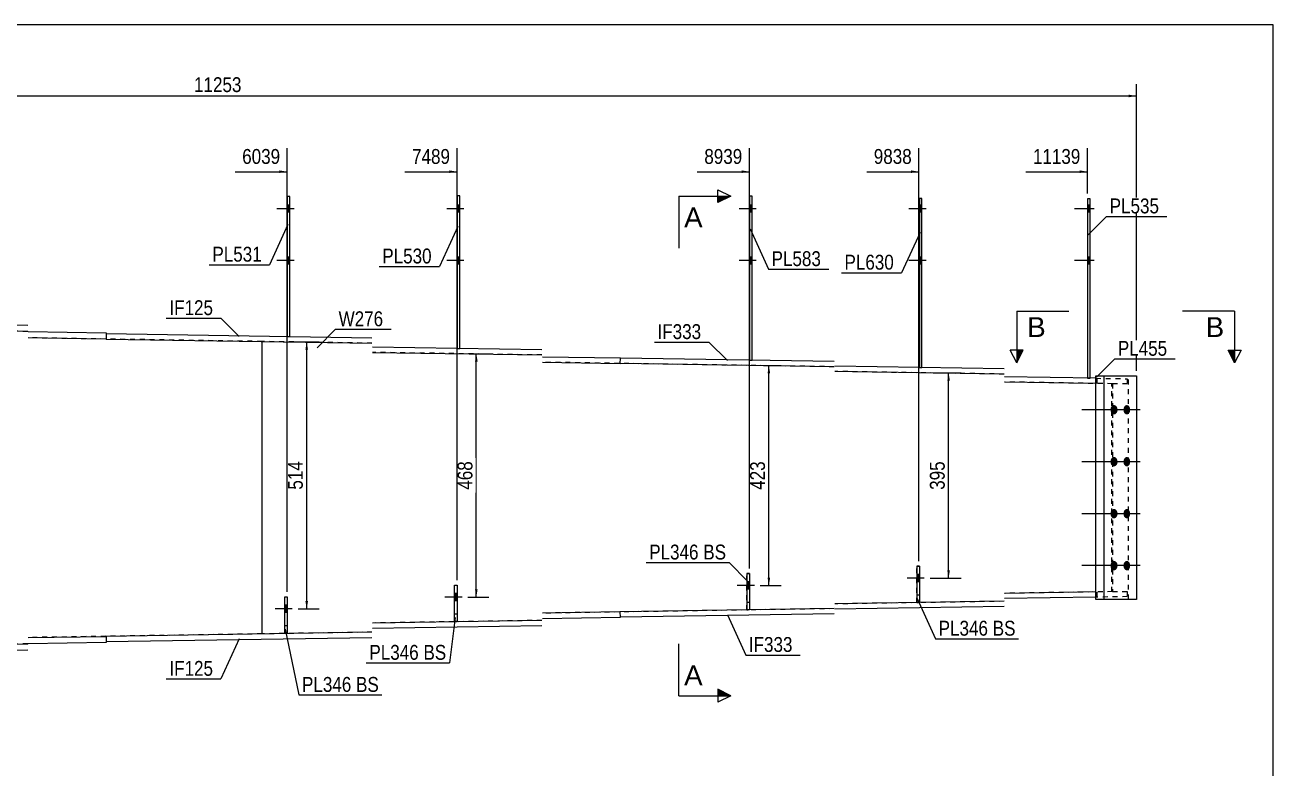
# Model space of a CAD drawing. Header units: millimetres. Extents: x -334 to 78, y -160 to 127.
# Drawn here: x -161.8 to 78.5, y -16.5 to 126.6 of the extents above; entities that cross this region are included whole.
import ezdxf

# ---------------------------------------------------------------- set-up
doc = ezdxf.new("R2010")
doc.units = ezdxf.units.MM
doc.linetypes.add('DXK_LINE_DOT1', pattern=[1.8814, 0.9407, -0.9407])
doc.linetypes.add('DXK_LINE_DOT2', pattern=[3.9198, 1.9599, -1.9599])
doc.styles.add('Arial', font='ARIAL.TTF', dxfattribs={"height": 0.2})
doc.styles.add('Arial Narrow', font='ARIALN.TTF', dxfattribs={"height": 0.2})

# ---------------------------------------------------------------- blocks, each defined once
blk = doc.blocks.new('Unknown-627316821-7749')
at = {"color": 5, "linetype": 'Continuous'}
for p, q in [((78.47, 126.56), (-331.53, 126.56)), ((78.47, -160.44), (78.47, 126.56))]:
    blk.add_line(p, q, dxfattribs=at)
blk = doc.blocks.new('Part-627316821-4396 - 4373')
at = {"color": 2, "linetype": 'Continuous'}
for p, q in [((-146.12, 67.1), (-146.14, 66.11)), ((-146.14, 66.11), (-94.98, 65.31)), ((-94.98, 66.31), (-146.12, 67.1)), ((-62.28, 64.04), (-94.88, 64.55)), ((-94.88, 63.55), (-62.28, 63.04)), ((-47.16, 62.42), (-62.18, 62.65)), ((-62.18, 61.65), (-47.18, 61.42)), ((-47.18, 61.42), (-47.16, 62.42))]:
    blk.add_line(p, q, dxfattribs=at)
blk = doc.blocks.new('Bolt-627316821-4476 - 4373')
at = {"linetype": 'Continuous'}
blk.add_hatch(color=3, dxfattribs=at).paths.add_polyline_path([(-22.31, 17.97), (-22.31, 19.37), (-22.81, 19.37), (-22.81, 17.97)])
at = {"color": 3, "linetype": 'Continuous'}
for p, q in [((-22.31, 19.37), (-22.81, 19.37)), ((-21.36, 18.67), (-24.66, 18.67)), ((-22.31, 17.97), (-22.81, 17.97))]:
    blk.add_line(p, q, dxfattribs=at)
blk = doc.blocks.new('Part-627316821-4412 - 4373')
at = {"color": 2, "linetype": 'Continuous'}
for p, q in [((-21.81, 93.64), (-22.31, 93.64)), ((-22.31, 93.64), (-22.31, 62.04)), ((-21.81, 62.04), (-21.81, 93.64)), ((-22.31, 62.04), (-21.81, 62.04))]:
    blk.add_line(p, q, dxfattribs=at)
blk = doc.blocks.new('Part-627316821-4389 - 4373')
at = {"color": 2, "linetype": 'Continuous'}
blk.add_line((-116.14, 9.36), (-116.14, 65.64), dxfattribs=at)
at = {"color": 7, "linetype": 'DXK_LINE_DOT1'}
for p, q in [((-94.98, 65.31), (-116.14, 65.64)), ((-62.28, 63.04), (-94.88, 63.55)), ((-6.01, 60.77), (-62.18, 61.65)), ((26.69, 59.36), (-5.91, 59.87)), ((47.57, 57.51), (26.79, 57.84)), ((47.44, 17.49), (47.44, 57.51)), ((47.57, 57.51), (47.57, 17.49)), ((47.57, 17.49), (26.79, 17.16)), ((26.69, 15.64), (-5.91, 15.13)), ((-6.01, 14.23), (-62.18, 13.35)), ((-94.98, 9.69), (-116.14, 9.36)), ((-62.28, 11.96), (-94.88, 11.45))]:
    blk.add_line(p, q, dxfattribs=at)
blk = doc.blocks.new('Bolt-627316821-4518 - 4373')
at = {"linetype": 'Continuous'}
blk.add_hatch(color=3, dxfattribs=at).paths.add_polyline_path([(-111.28, 13.47), (-111.28, 14.87), (-111.78, 14.87), (-111.78, 13.47)])
at = {"color": 3, "linetype": 'Continuous'}
for p, q in [((-111.28, 14.87), (-111.78, 14.87)), ((-110.33, 14.17), (-113.63, 14.17)), ((-111.28, 13.47), (-111.78, 13.47))]:
    blk.add_line(p, q, dxfattribs=at)
blk = doc.blocks.new('Part-627316821-4454 - 4373')
at = {"color": 2, "linetype": 'Continuous'}
for p, q in [((-110.78, 93.57), (-111.28, 93.57)), ((-111.28, 93.57), (-111.28, 66.57)), ((-110.78, 66.57), (-110.78, 93.57)), ((-111.28, 66.57), (-110.78, 66.57))]:
    blk.add_line(p, q, dxfattribs=at)
blk = doc.blocks.new('Part-627316821-4395 - 4373')
at = {"color": 2, "linetype": 'Continuous'}
for p, q in [((-299.5, 75), (-299.48, 76.2)), ((-259.34, 74.37), (-299.5, 75)), ((-299.48, 76.2), (-259.34, 75.57)), ((-259.24, 73.82), (-226.64, 73.31)), ((-226.64, 72.11), (-259.24, 72.62)), ((-226.54, 71.55), (-193.94, 71.04)), ((-193.94, 69.84), (-226.54, 70.35)), ((-193.84, 69.28), (-161.24, 68.77)), ((-161.24, 67.57), (-193.84, 68.08)), ((-161.14, 67.54), (-146.12, 67.3)), ((-146.12, 67.3), (-146.14, 66.11)), ((-146.14, 66.11), (-161.14, 66.34))]:
    blk.add_line(p, q, dxfattribs=at)
blk = doc.blocks.new('Part-627316821-4399 - 4373')
at = {"color": 2, "linetype": 'Continuous'}
for p, q in [((-47.18, 61.42), (-47.16, 62.42)), ((-6.01, 60.77), (-47.18, 61.42)), ((-6.01, 61.77), (-47.16, 62.42)), ((26.69, 60.37), (-5.91, 60.87)), ((26.69, 59.36), (-5.91, 59.87)), ((44.38, 58.56), (26.79, 58.84)), ((44.38, 57.56), (26.79, 57.84))]:
    blk.add_line(p, q, dxfattribs=at)
at = {"color": 7, "linetype": 'DXK_LINE_DOT1'}
for p, q in [((44.38, 58.56), (50.42, 58.47)), ((44.6, 57.56), (44.6, 58.56)), ((50.42, 58.47), (50.42, 57.47)), ((50.42, 57.47), (47.57, 57.51))]:
    blk.add_line(p, q, dxfattribs=at)
blk = doc.blocks.new('Bolt-627316821-4465 - 4373')
at = {"linetype": 'Continuous'}
for points in [[(43.27, 90.5), (43.27, 91.9), (42.77, 91.9), (42.77, 90.5)], [(43.27, 90.5), (43.27, 91.9), (42.77, 91.9), (42.77, 90.5)], [(43.27, 80.5), (43.27, 81.9), (42.77, 81.9), (42.77, 80.5)], [(43.27, 80.5), (43.27, 81.9), (42.77, 81.9), (42.77, 80.5)]]:
    blk.add_hatch(color=3, dxfattribs=at).paths.add_polyline_path(points)
at = {"color": 3, "linetype": 'Continuous'}
for p, q in [((43.27, 91.9), (42.77, 91.9)), ((43.27, 91.9), (42.77, 91.9)), ((44.07, 91.2), (40.27, 91.2)), ((44.07, 91.2), (40.27, 91.2)), ((43.27, 90.5), (42.77, 90.5)), ((43.27, 90.5), (42.77, 90.5)), ((43.27, 81.9), (42.77, 81.9)), ((43.27, 81.9), (42.77, 81.9)), ((44.07, 81.2), (40.27, 81.2)), ((44.07, 81.2), (40.27, 81.2)), ((43.27, 80.5), (42.77, 80.5)), ((43.27, 80.5), (42.77, 80.5))]:
    blk.add_line(p, q, dxfattribs=at)
blk = doc.blocks.new('Part-627316821-4401 - 4373')
at = {"color": 2, "linetype": 'Continuous'}
for p, q in [((-193.84, 6.92), (-161.24, 7.43)), ((-161.14, 8.66), (-146.14, 8.89)), ((-146.12, 7.7), (-161.14, 7.46)), ((-146.14, 8.89), (-146.12, 7.7)), ((-226.54, 4.65), (-193.94, 5.16)), ((-161.24, 6.23), (-193.84, 5.72)), ((-259.24, 2.38), (-226.64, 2.89)), ((-193.94, 3.96), (-226.54, 3.45)), ((-299.5, 0), (-259.34, 0.63)), ((-226.64, 1.69), (-259.24, 1.18)), ((-299.48, -1.2), (-299.5, 0)), ((-259.34, -0.57), (-299.48, -1.2))]:
    blk.add_line(p, q, dxfattribs=at)
blk = doc.blocks.new('Part-627316821-4402 - 4373')
at = {"color": 2, "linetype": 'Continuous'}
for p, q in [((-47.18, 13.58), (-62.18, 13.35)), ((-62.18, 12.35), (-47.16, 12.58)), ((-47.16, 12.58), (-47.18, 13.58)), ((-94.98, 9.69), (-146.14, 8.89)), ((-62.28, 11.96), (-94.88, 11.45)), ((-94.88, 10.45), (-62.28, 10.96)), ((-146.14, 8.89), (-146.12, 7.9)), ((-146.12, 7.9), (-94.98, 8.69))]:
    blk.add_line(p, q, dxfattribs=at)
blk = doc.blocks.new('Part-627316821-4403 - 4373')
at = {"color": 2, "linetype": 'Continuous'}
for p, q in [((44.38, 17.44), (26.79, 17.16)), ((26.69, 15.64), (-5.91, 15.13)), ((26.69, 14.63), (-5.91, 14.13)), ((44.38, 16.44), (26.79, 16.16)), ((-6.01, 14.23), (-47.18, 13.58)), ((-47.16, 12.58), (-47.18, 13.58)), ((-6.01, 13.23), (-47.16, 12.58))]:
    blk.add_line(p, q, dxfattribs=at)
at = {"color": 7, "linetype": 'DXK_LINE_DOT1'}
for p, q in [((44.6, 16.44), (44.6, 17.44)), ((47.57, 17.49), (50.42, 17.53)), ((50.42, 17.53), (50.42, 16.53)), ((50.42, 16.53), (44.38, 16.44))]:
    blk.add_line(p, q, dxfattribs=at)
blk = doc.blocks.new('Part-627316821-4404 - 4373')
at = {"color": 2, "linetype": 'Continuous'}
for p, q in [((44.38, 59), (52.18, 59)), ((44.38, 16), (44.38, 59)), ((45.93, 59), (45.93, 16)), ((52.18, 59), (52.18, 16)), ((52.18, 16), (44.38, 16))]:
    blk.add_line(p, q, dxfattribs=at)
at = {"color": 7, "linetype": 'DXK_LINE_DOT1'}
blk.add_line((50.63, 16), (50.63, 59), dxfattribs=at)
blk = doc.blocks.new('Part-627316821-4405 - 4373')
at = {"color": 2, "linetype": 'Continuous'}
for p, q in [((43.27, 93.1), (42.77, 93.1)), ((42.77, 93.1), (42.77, 58.6)), ((43.27, 58.6), (43.27, 93.1)), ((42.77, 58.6), (43.27, 58.6))]:
    blk.add_line(p, q, dxfattribs=at)
blk = doc.blocks.new('Part-627316821-4413 - 4373')
at = {"color": 7, "linetype": 'DXK_LINE_DOT1'}
for p, q in [((-22.81, 13.97), (-22.81, 20.97)), ((-22.81, 20.97), (-22.31, 20.97)), ((-22.31, 20.97), (-22.31, 13.97)), ((-22.81, 15.47), (-22.31, 15.47)), ((-22.31, 13.97), (-22.81, 13.97))]:
    blk.add_line(p, q, dxfattribs=at)
blk = doc.blocks.new('Bolt-627316821-4480 - 4373')
at = {"color": 3, "linetype": 'DXK_LINE_DOT2'}
for p, q in [((-78.58, 17.13), (-79.08, 17.13)), ((-77.63, 16.43), (-80.93, 16.43)), ((-78.58, 15.73), (-79.08, 15.73))]:
    blk.add_line(p, q, dxfattribs=at)
blk = doc.blocks.new('Part-627316821-4416 - 4373')
at = {"color": 2, "linetype": 'Continuous'}
for p, q in [((-22.81, 20.97), (-22.81, 13.97)), ((-22.31, 20.97), (-22.81, 20.97)), ((-22.31, 20.97), (-22.31, 13.97)), ((-22.81, 13.97), (-22.57, 13.97))]:
    blk.add_line(p, q, dxfattribs=at)
at = {"color": 7, "linetype": 'DXK_LINE_DOT1'}
blk.add_line((-22.31, 13.97), (-22.31, 13.97), dxfattribs=at)
blk = doc.blocks.new('Bolt-627316821-4483 - 4373')
at = {"linetype": 'Continuous'}
blk.add_hatch(color=3, dxfattribs=at).paths.add_polyline_path([(-78.58, 15.73), (-78.58, 17.13), (-79.08, 17.13), (-79.08, 15.73)])
at = {"color": 3, "linetype": 'Continuous'}
for p, q in [((-78.58, 17.13), (-79.08, 17.13)), ((-77.63, 16.43), (-80.93, 16.43)), ((-78.58, 15.73), (-79.08, 15.73))]:
    blk.add_line(p, q, dxfattribs=at)
blk = doc.blocks.new('Part-627316821-4419 - 4373')
at = {"color": 2, "linetype": 'Continuous'}
for p, q in [((-78.08, 93.7), (-78.58, 93.7)), ((-78.58, 93.7), (-78.58, 64.3)), ((-78.08, 64.3), (-78.08, 93.7)), ((-78.58, 64.3), (-78.08, 64.3))]:
    blk.add_line(p, q, dxfattribs=at)
blk = doc.blocks.new('Part-627316821-4420 - 4373')
at = {"color": 7, "linetype": 'DXK_LINE_DOT1'}
for p, q in [((-79.08, 11.73), (-79.08, 18.73)), ((-79.08, 18.73), (-78.58, 18.73)), ((-78.58, 18.73), (-78.58, 11.73)), ((-79.08, 13.23), (-78.58, 13.23)), ((-78.58, 11.73), (-79.08, 11.73))]:
    blk.add_line(p, q, dxfattribs=at)
blk = doc.blocks.new('Part-627316821-4423 - 4373')
at = {"color": 2, "linetype": 'Continuous'}
for p, q in [((-79.08, 11.73), (-79.08, 18.73)), ((-79.08, 18.73), (-78.58, 18.73)), ((-78.58, 18.73), (-78.58, 11.73)), ((-78.58, 11.73), (-79.08, 11.73))]:
    blk.add_line(p, q, dxfattribs=at)
blk = doc.blocks.new('Bolt-627316821-10953 - 4373')
at = {"color": 3, "linetype": 'DXK_LINE_DOT2'}
for p, q in [((11.34, 20.08), (8.04, 20.08)), ((10.39, 20.78), (9.89, 20.78)), ((10.39, 19.38), (9.89, 19.38))]:
    blk.add_line(p, q, dxfattribs=at)
blk = doc.blocks.new('Bolt-627316821-4515 - 4373')
at = {"color": 3, "linetype": 'DXK_LINE_DOT2'}
for p, q in [((-111.28, 14.87), (-111.78, 14.87)), ((-110.33, 14.17), (-113.63, 14.17)), ((-111.28, 13.47), (-111.78, 13.47))]:
    blk.add_line(p, q, dxfattribs=at)
blk = doc.blocks.new('Part-627316821-4455 - 4373')
at = {"color": 7, "linetype": 'DXK_LINE_DOT1'}
for p, q in [((-111.78, 9.47), (-111.78, 16.47)), ((-111.78, 16.47), (-111.28, 16.47)), ((-111.28, 16.47), (-111.28, 9.47)), ((-111.78, 10.97), (-111.28, 10.97)), ((-111.28, 9.47), (-111.78, 9.47))]:
    blk.add_line(p, q, dxfattribs=at)
blk = doc.blocks.new('Part-627316821-4458 - 4373')
at = {"color": 2, "linetype": 'Continuous'}
for p, q in [((-111.78, 9.47), (-111.78, 16.47)), ((-111.78, 16.47), (-111.28, 16.47)), ((-111.28, 16.47), (-111.28, 9.47)), ((-111.28, 9.47), (-111.78, 9.47))]:
    blk.add_line(p, q, dxfattribs=at)
blk = doc.blocks.new('Part-627316821-4461 - 4373')
at = {"color": 7, "linetype": 'DXK_LINE_DOT1'}
for p, q in [((-259.34, 74.37), (-299.5, 75)), ((-299.5, 0), (-299.5, 75)), ((-226.64, 72.11), (-259.24, 72.62)), ((-193.94, 69.84), (-226.54, 70.35)), ((-161.24, 67.57), (-193.84, 68.08)), ((-116.14, 65.64), (-161.14, 66.34)), ((-161.24, 7.43), (-193.84, 6.92)), ((-116.14, 9.36), (-161.14, 8.66)), ((-193.94, 5.16), (-226.54, 4.65)), ((-226.64, 2.89), (-259.24, 2.38)), ((-259.34, 0.63), (-299.5, 0))]:
    blk.add_line(p, q, dxfattribs=at)
at = {"color": 2, "linetype": 'Continuous'}
blk.add_line((-116.14, 9.36), (-116.14, 65.64), dxfattribs=at)
blk = doc.blocks.new('Bolt-627316821-4464 - 4373')
at = {"linetype": 'Continuous'}
for points in [[(47.18, 52.5), (47.19, 52.69), (47.24, 52.87), (47.31, 53.03), (47.4, 53.17), (47.52, 53.28), (47.65, 53.36), (47.79, 53.4), (47.93, 53.4), (48.07, 53.36), (48.2, 53.28), (48.32, 53.17), (48.41, 53.03), (48.49, 52.87), (48.53, 52.69), (48.54, 52.5), (48.53, 52.31), (48.49, 52.13), (48.41, 51.97), (48.32, 51.83), (48.2, 51.72), (48.07, 51.64), (47.93, 51.6), (47.79, 51.6), (47.65, 51.64), (47.52, 51.72), (47.4, 51.83), (47.31, 51.97), (47.24, 52.13), (47.19, 52.31)], [(49.68, 52.5), (49.69, 52.69), (49.73, 52.87), (49.8, 53.03), (49.89, 53.17), (50, 53.28), (50.13, 53.36), (50.26, 53.4), (50.4, 53.4), (50.53, 53.36), (50.65, 53.28), (50.76, 53.17), (50.85, 53.03), (50.92, 52.87), (50.96, 52.69), (50.98, 52.5), (50.96, 52.31), (50.92, 52.13), (50.85, 51.97), (50.76, 51.83), (50.65, 51.72), (50.53, 51.64), (50.4, 51.6), (50.26, 51.6), (50.13, 51.64), (50, 51.72), (49.89, 51.83), (49.8, 51.97), (49.73, 52.13), (49.69, 52.31)], [(47.18, 42.5), (47.19, 42.69), (47.24, 42.87), (47.31, 43.03), (47.4, 43.17), (47.52, 43.28), (47.65, 43.36), (47.79, 43.4), (47.93, 43.4), (48.07, 43.36), (48.2, 43.28), (48.32, 43.17), (48.41, 43.03), (48.49, 42.87), (48.53, 42.69), (48.54, 42.5), (48.53, 42.31), (48.49, 42.13), (48.41, 41.97), (48.32, 41.83), (48.2, 41.72), (48.07, 41.64), (47.93, 41.6), (47.79, 41.6), (47.65, 41.64), (47.52, 41.72), (47.4, 41.83), (47.31, 41.97), (47.24, 42.13), (47.19, 42.31)], [(49.68, 42.5), (49.69, 42.69), (49.73, 42.87), (49.8, 43.03), (49.89, 43.17), (50, 43.28), (50.13, 43.36), (50.26, 43.4), (50.4, 43.4), (50.53, 43.36), (50.65, 43.28), (50.76, 43.17), (50.85, 43.03), (50.92, 42.87), (50.96, 42.69), (50.98, 42.5), (50.96, 42.31), (50.92, 42.13), (50.85, 41.97), (50.76, 41.83), (50.65, 41.72), (50.53, 41.64), (50.4, 41.6), (50.26, 41.6), (50.13, 41.64), (50, 41.72), (49.89, 41.83), (49.8, 41.97), (49.73, 42.13), (49.69, 42.31)], [(47.18, 32.5), (47.19, 32.69), (47.24, 32.87), (47.31, 33.03), (47.4, 33.17), (47.52, 33.28), (47.65, 33.36), (47.79, 33.4), (47.93, 33.4), (48.07, 33.36), (48.2, 33.28), (48.32, 33.17), (48.41, 33.03), (48.49, 32.87), (48.53, 32.69), (48.54, 32.5), (48.53, 32.31), (48.49, 32.13), (48.41, 31.97), (48.32, 31.83), (48.2, 31.72), (48.07, 31.64), (47.93, 31.6), (47.79, 31.6), (47.65, 31.64), (47.52, 31.72), (47.4, 31.83), (47.31, 31.97), (47.24, 32.13), (47.19, 32.31)], [(49.68, 32.5), (49.69, 32.69), (49.73, 32.87), (49.8, 33.03), (49.89, 33.17), (50, 33.28), (50.13, 33.36), (50.26, 33.4), (50.4, 33.4), (50.53, 33.36), (50.65, 33.28), (50.76, 33.17), (50.85, 33.03), (50.92, 32.87), (50.96, 32.69), (50.98, 32.5), (50.96, 32.31), (50.92, 32.13), (50.85, 31.97), (50.76, 31.83), (50.65, 31.72), (50.53, 31.64), (50.4, 31.6), (50.26, 31.6), (50.13, 31.64), (50, 31.72), (49.89, 31.83), (49.8, 31.97), (49.73, 32.13), (49.69, 32.31)], [(47.18, 22.5), (47.19, 22.69), (47.24, 22.87), (47.31, 23.03), (47.4, 23.17), (47.52, 23.28), (47.65, 23.36), (47.79, 23.4), (47.93, 23.4), (48.07, 23.36), (48.2, 23.28), (48.32, 23.17), (48.41, 23.03), (48.49, 22.87), (48.53, 22.69), (48.54, 22.5), (48.53, 22.31), (48.49, 22.13), (48.41, 21.97), (48.32, 21.83), (48.2, 21.72), (48.07, 21.64), (47.93, 21.6), (47.79, 21.6), (47.65, 21.64), (47.52, 21.72), (47.4, 21.83), (47.31, 21.97), (47.24, 22.13), (47.19, 22.31)], [(49.68, 22.5), (49.69, 22.69), (49.73, 22.87), (49.8, 23.03), (49.89, 23.17), (50, 23.28), (50.13, 23.36), (50.26, 23.4), (50.4, 23.4), (50.53, 23.36), (50.65, 23.28), (50.76, 23.17), (50.85, 23.03), (50.92, 22.87), (50.96, 22.69), (50.98, 22.5), (50.96, 22.31), (50.92, 22.13), (50.85, 21.97), (50.76, 21.83), (50.65, 21.72), (50.53, 21.64), (50.4, 21.6), (50.26, 21.6), (50.13, 21.64), (50, 21.72), (49.89, 21.83), (49.8, 21.97), (49.73, 22.13), (49.69, 22.31)]]:
    blk.add_hatch(color=3, dxfattribs=at).paths.add_polyline_path(points)
at = {"color": 3, "linetype": 'Continuous'}
for p, q in [((50.45, 52.5), (41.66, 52.5)), ((52.92, 52.5), (44.13, 52.5)), ((50.45, 42.5), (41.66, 42.5)), ((52.92, 42.5), (44.13, 42.5)), ((50.45, 32.5), (41.66, 32.5)), ((52.92, 32.5), (44.13, 32.5)), ((50.45, 22.5), (41.66, 22.5)), ((52.92, 22.5), (44.13, 22.5))]:
    blk.add_line(p, q, dxfattribs=at)
blk = doc.blocks.new('Bolt-627316821-4472 - 4373')
at = {"linetype": 'Continuous'}
for points in [[(-21.81, 90.5), (-21.81, 91.9), (-22.31, 91.9), (-22.31, 90.5)], [(-21.81, 90.5), (-21.81, 91.9), (-22.31, 91.9), (-22.31, 90.5)], [(-21.81, 80.5), (-21.81, 81.9), (-22.31, 81.9), (-22.31, 80.5)], [(-21.81, 80.5), (-21.81, 81.9), (-22.31, 81.9), (-22.31, 80.5)]]:
    blk.add_hatch(color=3, dxfattribs=at).paths.add_polyline_path(points)
at = {"color": 3, "linetype": 'Continuous'}
for p, q in [((-21.81, 91.9), (-22.31, 91.9)), ((-21.81, 91.9), (-22.31, 91.9)), ((-21.01, 91.2), (-24.31, 91.2)), ((-21.01, 91.2), (-24.31, 91.2)), ((-21.81, 90.5), (-22.31, 90.5)), ((-21.81, 90.5), (-22.31, 90.5)), ((-21.81, 81.9), (-22.31, 81.9)), ((-21.81, 81.9), (-22.31, 81.9)), ((-21.01, 81.2), (-24.31, 81.2)), ((-21.01, 81.2), (-24.31, 81.2)), ((-21.81, 80.5), (-22.31, 80.5)), ((-21.81, 80.5), (-22.31, 80.5))]:
    blk.add_line(p, q, dxfattribs=at)
blk = doc.blocks.new('Bolt-627316821-4479 - 4373')
at = {"linetype": 'Continuous'}
for points in [[(-78.08, 90.5), (-78.08, 91.9), (-78.58, 91.9), (-78.58, 90.5)], [(-78.08, 90.5), (-78.08, 91.9), (-78.58, 91.9), (-78.58, 90.5)], [(-78.08, 80.5), (-78.08, 81.9), (-78.58, 81.9), (-78.58, 80.5)], [(-78.08, 80.5), (-78.08, 81.9), (-78.58, 81.9), (-78.58, 80.5)]]:
    blk.add_hatch(color=3, dxfattribs=at).paths.add_polyline_path(points)
at = {"color": 3, "linetype": 'Continuous'}
for p, q in [((-78.08, 91.9), (-78.58, 91.9)), ((-78.08, 91.9), (-78.58, 91.9)), ((-77.28, 91.2), (-80.58, 91.2)), ((-77.28, 91.2), (-80.58, 91.2)), ((-78.08, 90.5), (-78.58, 90.5)), ((-78.08, 90.5), (-78.58, 90.5)), ((-78.08, 81.9), (-78.58, 81.9)), ((-78.08, 81.9), (-78.58, 81.9)), ((-77.28, 81.2), (-80.58, 81.2)), ((-77.28, 81.2), (-80.58, 81.2)), ((-78.08, 80.5), (-78.58, 80.5)), ((-78.08, 80.5), (-78.58, 80.5))]:
    blk.add_line(p, q, dxfattribs=at)
blk = doc.blocks.new('Bolt-627316821-4514 - 4373')
at = {"linetype": 'Continuous'}
for points in [[(-110.78, 90.5), (-110.78, 91.9), (-111.28, 91.9), (-111.28, 90.5)], [(-110.78, 90.5), (-110.78, 91.9), (-111.28, 91.9), (-111.28, 90.5)], [(-110.78, 80.5), (-110.78, 81.9), (-111.28, 81.9), (-111.28, 80.5)], [(-110.78, 80.5), (-110.78, 81.9), (-111.28, 81.9), (-111.28, 80.5)]]:
    blk.add_hatch(color=3, dxfattribs=at).paths.add_polyline_path(points)
at = {"color": 3, "linetype": 'Continuous'}
for p, q in [((-110.78, 91.9), (-111.28, 91.9)), ((-110.78, 91.9), (-111.28, 91.9)), ((-109.98, 91.2), (-113.28, 91.2)), ((-109.98, 91.2), (-113.28, 91.2)), ((-110.78, 90.5), (-111.28, 90.5)), ((-110.78, 90.5), (-111.28, 90.5)), ((-110.78, 81.9), (-111.28, 81.9)), ((-110.78, 81.9), (-111.28, 81.9)), ((-109.98, 81.2), (-113.28, 81.2)), ((-109.98, 81.2), (-113.28, 81.2)), ((-110.78, 80.5), (-111.28, 80.5)), ((-110.78, 80.5), (-111.28, 80.5))]:
    blk.add_line(p, q, dxfattribs=at)
blk = doc.blocks.new('Part-627316821-10942 - 4373')
at = {"color": 2, "linetype": 'Continuous'}
for p, q in [((10.89, 93.13), (10.39, 93.13)), ((10.39, 93.13), (10.39, 60.63)), ((10.89, 60.63), (10.89, 93.13)), ((10.39, 60.63), (10.89, 60.63))]:
    blk.add_line(p, q, dxfattribs=at)
blk = doc.blocks.new('Part-627316821-10943 - 4373')
at = {"color": 7, "linetype": 'DXK_LINE_DOT1'}
for p, q in [((9.89, 15.38), (9.89, 22.38)), ((9.89, 22.38), (10.39, 22.38)), ((10.39, 22.38), (10.39, 15.38)), ((9.89, 16.88), (10.39, 16.88)), ((10.39, 15.38), (9.89, 15.38))]:
    blk.add_line(p, q, dxfattribs=at)
blk = doc.blocks.new('Part-627316821-10946 - 4373')
at = {"color": 2, "linetype": 'Continuous'}
for p, q in [((9.89, 22.38), (9.89, 15.38)), ((10.39, 22.38), (9.89, 22.38)), ((10.39, 22.38), (10.39, 15.38)), ((9.89, 15.38), (10.13, 15.38))]:
    blk.add_line(p, q, dxfattribs=at)
at = {"color": 7, "linetype": 'DXK_LINE_DOT1'}
blk.add_line((10.39, 15.38), (10.39, 15.38), dxfattribs=at)
blk = doc.blocks.new('Bolt-627316821-10949 - 4373')
at = {"color": 3, "linetype": 'DXK_LINE_DOT2'}
for p, q in [((-22.31, 19.37), (-22.81, 19.37)), ((-21.36, 18.67), (-24.66, 18.67)), ((-22.31, 17.97), (-22.81, 17.97))]:
    blk.add_line(p, q, dxfattribs=at)
blk = doc.blocks.new('Bolt-627316821-10952 - 4373')
at = {"linetype": 'Continuous'}
for points in [[(10.89, 90.5), (10.89, 91.9), (10.39, 91.9), (10.39, 90.5)], [(10.89, 90.5), (10.89, 91.9), (10.39, 91.9), (10.39, 90.5)], [(10.89, 80.5), (10.89, 81.9), (10.39, 81.9), (10.39, 80.5)], [(10.89, 80.5), (10.89, 81.9), (10.39, 81.9), (10.39, 80.5)]]:
    blk.add_hatch(color=3, dxfattribs=at).paths.add_polyline_path(points)
at = {"color": 3, "linetype": 'Continuous'}
for p, q in [((10.89, 91.9), (10.39, 91.9)), ((10.89, 91.9), (10.39, 91.9)), ((11.69, 91.2), (8.39, 91.2)), ((11.69, 91.2), (8.39, 91.2)), ((10.89, 90.5), (10.39, 90.5)), ((10.89, 90.5), (10.39, 90.5)), ((10.89, 81.9), (10.39, 81.9)), ((10.89, 81.9), (10.39, 81.9)), ((11.69, 81.2), (8.39, 81.2)), ((11.69, 81.2), (8.39, 81.2)), ((10.89, 80.5), (10.39, 80.5)), ((10.89, 80.5), (10.39, 80.5))]:
    blk.add_line(p, q, dxfattribs=at)
blk = doc.blocks.new('Bolt-627316821-10956 - 4373')
at = {"linetype": 'Continuous'}
blk.add_hatch(color=3, dxfattribs=at).paths.add_polyline_path([(10.39, 19.38), (10.39, 20.78), (9.89, 20.78), (9.89, 19.38)])
at = {"color": 3, "linetype": 'Continuous'}
for p, q in [((11.34, 20.08), (8.04, 20.08)), ((10.39, 20.78), (9.89, 20.78)), ((10.39, 19.38), (9.89, 19.38))]:
    blk.add_line(p, q, dxfattribs=at)
blk = doc.blocks.new('StraightDimension-627316821-8957 - 4373')
at = {"linetype": 'Continuous'}
for points in [[(-107.79, 64.07), (-107.54, 65.57), (-107.29, 64.07)], [(-107.29, 15.67), (-107.54, 14.17), (-107.79, 15.67)]]:
    blk.add_hatch(color=7, dxfattribs=at).paths.add_polyline_path(points)
at = {"color": 7, "linetype": 'Continuous'}
for p, q in [((-111.03, 65.57), (-105.14, 65.57)), ((-107.54, 14.17), (-107.54, 65.57)), ((-109.2, 14.17), (-105.14, 14.17))]:
    blk.add_line(p, q, dxfattribs=at)
at = {"color": 0}
blk.add_wipeout([(-107.69, 43.21), (-111.89, 43.21), (-111.89, 36.53), (-107.69, 36.53)], dxfattribs=at)
at = {"color": 3, "style": 'Arial Narrow'}
blk.add_text('514', height=2.863, rotation=90.0002, dxfattribs=at).set_placement((-108.29, 37.13))
blk = doc.blocks.new('StraightDimension-627316821-8941 - 4373')
at = {"linetype": 'Continuous'}
for points in [[(-18.83, 59.5), (-18.58, 61), (-18.33, 59.5)], [(-18.33, 20.17), (-18.58, 18.67), (-18.83, 20.17)]]:
    blk.add_hatch(color=7, dxfattribs=at).paths.add_polyline_path(points)
at = {"color": 7, "linetype": 'Continuous'}
for p, q in [((-19.58, 61), (-16.18, 61)), ((-18.58, 18.67), (-18.58, 61)), ((-20.24, 18.67), (-16.18, 18.67))]:
    blk.add_line(p, q, dxfattribs=at)
at = {"color": 0}
blk.add_wipeout([(-18.73, 43.18), (-22.93, 43.18), (-22.93, 36.49), (-18.73, 36.49)], dxfattribs=at)
at = {"color": 3, "style": 'Arial Narrow'}
blk.add_text('423', height=2.863, rotation=90.0002, dxfattribs=at).set_placement((-19.33, 37.09))
blk = doc.blocks.new('StraightDimension-627316821-8947 - 4373')
at = {"linetype": 'Continuous'}
for points in [[(-75.14, 61.77), (-74.89, 63.27), (-74.64, 61.77)], [(-74.64, 17.93), (-74.89, 16.43), (-75.14, 17.93)]]:
    blk.add_hatch(color=7, dxfattribs=at).paths.add_polyline_path(points)
at = {"color": 7, "linetype": 'Continuous'}
for p, q in [((-75.77, 63.27), (-72.49, 63.27)), ((-74.89, 16.43), (-74.89, 63.27)), ((-76.5, 16.43), (-72.49, 16.43))]:
    blk.add_line(p, q, dxfattribs=at)
at = {"color": 0}
blk.add_wipeout([(-75.04, 43.19), (-79.24, 43.19), (-79.24, 36.51), (-75.04, 36.51)], dxfattribs=at)
at = {"color": 3, "style": 'Arial Narrow'}
blk.add_text('468', height=2.863, rotation=90.0002, dxfattribs=at).set_placement((-75.64, 37.11))
blk = doc.blocks.new('StraightDimension-627316821-9025 - 4373')
at = {"linetype": 'Continuous'}
blk.add_hatch(color=7, dxfattribs=at).paths.add_polyline_path([(50.68, 113.14), (52.18, 112.89), (50.68, 112.64)])
at = {"color": 7, "linetype": 'Continuous'}
for p, q in [((52.18, 60), (52.18, 115.14)), ((-301.5, 112.89), (52.18, 112.89))]:
    blk.add_line(p, q, dxfattribs=at)
at = {"color": 0}
blk.add_wipeout([(-119.49, 113.04), (-119.49, 117.24), (-129.83, 117.24), (-129.83, 113.04)], dxfattribs=at)
at = {"color": 3, "style": 'Arial Narrow'}
blk.add_text('11253', height=2.863, dxfattribs=at).set_placement((-129.23, 113.64))
blk = doc.blocks.new('StraightDimension-627316821-12371 - 4373')
at = {"linetype": 'Continuous'}
for points in [[(15.77, 58.09), (16.02, 59.59), (16.27, 58.09)], [(16.27, 21.58), (16.02, 20.08), (15.77, 21.58)]]:
    blk.add_hatch(color=7, dxfattribs=at).paths.add_polyline_path(points)
at = {"color": 7, "linetype": 'Continuous'}
for p, q in [((13.08, 59.59), (18.42, 59.59)), ((16.02, 20.08), (16.02, 59.59)), ((12.46, 20.08), (18.42, 20.08))]:
    blk.add_line(p, q, dxfattribs=at)
at = {"color": 0}
blk.add_wipeout([(15.87, 43.18), (11.67, 43.18), (11.67, 36.49), (15.87, 36.49)], dxfattribs=at)
at = {"color": 3, "style": 'Arial Narrow'}
blk.add_text('395', height=2.863, rotation=90.0002, dxfattribs=at).set_placement((15.27, 37.09))
blk = doc.blocks.new('StraightDimension-627316821-12381 - 4373')
at = {"linetype": 'Continuous'}
blk.add_hatch(color=7, dxfattribs=at).paths.add_polyline_path([(41.27, 98.57), (42.77, 98.32), (41.27, 98.07)])
at = {"color": 7, "linetype": 'Continuous'}
for p, q in [((42.77, 94.1), (42.77, 102.82)), ((30.88, 98.32), (42.77, 98.32))]:
    blk.add_line(p, q, dxfattribs=at)
at = {"color": 0}
blk.add_wipeout([(41.99, 99.22), (41.99, 103.42), (31.65, 103.42), (31.65, 99.22)], dxfattribs=at)
at = {"color": 3, "style": 'Arial Narrow'}
blk.add_text('11139', height=2.863, dxfattribs=at).set_placement((32.25, 99.82))
blk = doc.blocks.new('StraightDimension-627316821-12382 - 4373')
at = {"linetype": 'Continuous'}
blk.add_hatch(color=7, dxfattribs=at).paths.add_polyline_path([(8.81, 98.57), (10.31, 98.32), (8.81, 98.07)])
at = {"color": 7, "linetype": 'Continuous'}
for p, q in [((10.31, 23.38), (10.31, 102.82)), ((0.25, 98.32), (10.31, 98.32))]:
    blk.add_line(p, q, dxfattribs=at)
at = {"color": 0}
blk.add_wipeout([(9.53, 99.22), (9.53, 103.42), (1.02, 103.42), (1.02, 99.22)], dxfattribs=at)
at = {"color": 3, "style": 'Arial Narrow'}
blk.add_text('9838', height=2.863, dxfattribs=at).set_placement((1.62, 99.82))
blk = doc.blocks.new('StraightDimension-627316821-12383 - 4373')
at = {"linetype": 'Continuous'}
blk.add_hatch(color=7, dxfattribs=at).paths.add_polyline_path([(-23.81, 98.57), (-22.31, 98.32), (-23.81, 98.07)])
at = {"color": 7, "linetype": 'Continuous'}
for p, q in [((-22.31, 21.97), (-22.31, 102.82)), ((-32.38, 98.32), (-22.31, 98.32))]:
    blk.add_line(p, q, dxfattribs=at)
at = {"color": 0}
blk.add_wipeout([(-23.09, 99.22), (-23.09, 103.42), (-31.6, 103.42), (-31.6, 99.22)], dxfattribs=at)
at = {"color": 3, "style": 'Arial Narrow'}
blk.add_text('8939', height=2.863, dxfattribs=at).set_placement((-31, 99.82))
blk = doc.blocks.new('StraightDimension-627316821-12384 - 4373')
at = {"linetype": 'Continuous'}
blk.add_hatch(color=7, dxfattribs=at).paths.add_polyline_path([(-80.08, 98.57), (-78.58, 98.32), (-80.08, 98.07)])
at = {"color": 7, "linetype": 'Continuous'}
for p, q in [((-78.58, 19.73), (-78.58, 102.82)), ((-88.64, 98.32), (-78.58, 98.32))]:
    blk.add_line(p, q, dxfattribs=at)
at = {"color": 0}
blk.add_wipeout([(-79.35, 99.22), (-79.35, 103.42), (-87.86, 103.42), (-87.86, 99.22)], dxfattribs=at)
at = {"color": 3, "style": 'Arial Narrow'}
blk.add_text('7489', height=2.863, dxfattribs=at).set_placement((-87.26, 99.82))
blk = doc.blocks.new('StraightDimension-627316821-12385 - 4373')
at = {"linetype": 'Continuous'}
blk.add_hatch(color=7, dxfattribs=at).paths.add_polyline_path([(-112.78, 98.57), (-111.28, 98.32), (-112.78, 98.07)])
at = {"color": 7, "linetype": 'Continuous'}
for p, q in [((-111.28, 17.47), (-111.28, 102.82)), ((-121.34, 98.32), (-111.28, 98.32))]:
    blk.add_line(p, q, dxfattribs=at)
at = {"color": 0}
blk.add_wipeout([(-112.05, 99.22), (-112.05, 103.42), (-120.56, 103.42), (-120.56, 99.22)], dxfattribs=at)
at = {"color": 3, "style": 'Arial Narrow'}
blk.add_text('6039', height=2.863, dxfattribs=at).set_placement((-119.96, 99.82))
blk = doc.blocks.new('Mark-627316821-5456 - 4373')
at = {"color": 0}
blk.add_wipeout([(-92.81, 68.58), (-92.81, 71.58), (-101.4, 71.58), (-101.4, 68.58)], dxfattribs=at)
blk.add_wipeout([(-92.81, 68.58), (-92.81, 71.58), (-101.4, 71.58), (-101.4, 68.58)], dxfattribs=at)
at = {"color": 7, "linetype": 'Continuous'}
for p, q in [((-105.53, 64.45), (-102, 67.98)), ((-102, 67.98), (-91.31, 67.98))]:
    blk.add_line(p, q, dxfattribs=at)
at = {"color": 3, "style": 'Arial Narrow'}
blk.add_text('W276', height=2.863, dxfattribs=at).set_placement((-101.4, 68.58))
blk = doc.blocks.new('Mark-627316821-5471 - 4373')
at = {"color": 7, "linetype": 'Continuous'}
blk.add_line((-120.53, 66.58), (-124.07, 70.11), dxfattribs=at)
at = {"color": 0}
blk.add_wipeout([(-125.57, 70.71), (-125.57, 73.71), (-133.97, 73.71), (-133.97, 70.71)], dxfattribs=at)
blk.add_wipeout([(-125.57, 70.71), (-125.57, 73.71), (-133.97, 73.71), (-133.97, 70.71)], dxfattribs=at)
at = {"color": 7, "linetype": 'Continuous'}
blk.add_line((-134.57, 70.11), (-124.07, 70.11), dxfattribs=at)
at = {"color": 3, "style": 'Arial Narrow'}
blk.add_text('IF125', height=2.863, dxfattribs=at).set_placement((-133.97, 70.71))
blk = doc.blocks.new('Mark-627316821-5495 - 4373')
at = {"color": 7, "linetype": 'Continuous'}
blk.add_line((-78.45, 87.79), (-81.98, 80.06), dxfattribs=at)
at = {"color": 0}
blk.add_wipeout([(-83.48, 80.66), (-83.48, 83.66), (-92.99, 83.66), (-92.99, 80.66)], dxfattribs=at)
blk.add_wipeout([(-83.48, 80.66), (-83.48, 83.66), (-92.99, 83.66), (-92.99, 80.66)], dxfattribs=at)
at = {"color": 7, "linetype": 'Continuous'}
blk.add_line((-93.59, 80.06), (-81.98, 80.06), dxfattribs=at)
at = {"color": 3, "style": 'Arial Narrow'}
blk.add_text('PL530', height=2.863, dxfattribs=at).set_placement((-92.99, 80.66))
blk = doc.blocks.new('Mark-627316821-5480 - 4373')
at = {"color": 7, "linetype": 'Continuous'}
blk.add_line((-120.53, 8.42), (-124.07, 0.69), dxfattribs=at)
at = {"color": 0}
blk.add_wipeout([(-125.57, 1.29), (-125.57, 4.29), (-133.97, 4.29), (-133.97, 1.29)], dxfattribs=at)
blk.add_wipeout([(-125.57, 1.29), (-125.57, 4.29), (-133.97, 4.29), (-133.97, 1.29)], dxfattribs=at)
at = {"color": 7, "linetype": 'Continuous'}
blk.add_line((-134.57, 0.69), (-124.07, 0.69), dxfattribs=at)
at = {"color": 3, "style": 'Arial Narrow'}
blk.add_text('IF125', height=2.863, dxfattribs=at).set_placement((-133.97, 1.29))
blk = doc.blocks.new('MarkSet-627316821-5440 - 4373')
at = {"color": 0}
blk.add_wipeout([(-32.1, 23.68), (-32.1, 26.68), (-41.61, 26.68), (-41.61, 23.68)], dxfattribs=at)
blk.add_wipeout([(-32.1, 23.68), (-32.1, 26.68), (-41.61, 26.68), (-41.61, 23.68)], dxfattribs=at)
blk.add_wipeout([(-26.82, 23.68), (-26.82, 26.68), (-31.2, 26.68), (-31.2, 23.68)], dxfattribs=at)
blk.add_wipeout([(-26.82, 23.68), (-26.82, 26.68), (-31.2, 26.68), (-31.2, 23.68)], dxfattribs=at)
at = {"color": 7, "linetype": 'Continuous'}
for p in [(-42.21, 23.08), (-22.68, 19.54)]:
    blk.add_line(p, (-26.22, 23.08), dxfattribs=at)
at = {"color": 3, "style": 'Arial Narrow'}
for s, p in [('PL346', (-41.61, 23.68)), ('BS', (-31.2, 23.68))]:
    blk.add_text(s, height=2.863, dxfattribs=at).set_placement(p)
blk = doc.blocks.new('Mark-627316821-5510 - 4373')
at = {"color": 7, "linetype": 'Continuous'}
blk.add_line((-111.15, 88.14), (-114.68, 80.41), dxfattribs=at)
at = {"color": 0}
blk.add_wipeout([(-116.18, 81.01), (-116.18, 84.01), (-125.69, 84.01), (-125.69, 81.01)], dxfattribs=at)
blk.add_wipeout([(-116.18, 81.01), (-116.18, 84.01), (-125.69, 84.01), (-125.69, 81.01)], dxfattribs=at)
at = {"color": 7, "linetype": 'Continuous'}
blk.add_line((-126.29, 80.41), (-114.68, 80.41), dxfattribs=at)
at = {"color": 3, "style": 'Arial Narrow'}
blk.add_text('PL531', height=2.863, dxfattribs=at).set_placement((-125.69, 81.01))
blk = doc.blocks.new('MarkSet-627316821-5418 - 4373')
at = {"color": 0}
blk.add_wipeout([(-98.94, -1.8), (-98.94, 1.2), (-108.44, 1.2), (-108.44, -1.8)], dxfattribs=at)
blk.add_wipeout([(-98.94, -1.8), (-98.94, 1.2), (-108.44, 1.2), (-108.44, -1.8)], dxfattribs=at)
at = {"color": 7, "linetype": 'Continuous'}
blk.add_line((-111.68, 10.24), (-109.04, -2.4), dxfattribs=at)
at = {"color": 0}
blk.add_wipeout([(-93.66, -1.8), (-93.66, 1.2), (-98.04, 1.2), (-98.04, -1.8)], dxfattribs=at)
blk.add_wipeout([(-93.66, -1.8), (-93.66, 1.2), (-98.04, 1.2), (-98.04, -1.8)], dxfattribs=at)
at = {"color": 7, "linetype": 'Continuous'}
blk.add_line((-109.04, -2.4), (-93.06, -2.4), dxfattribs=at)
at = {"color": 3, "style": 'Arial Narrow'}
for s, p in [('PL346', (-108.44, -1.8)), ('BS', (-98.04, -1.8))]:
    blk.add_text(s, height=2.863, dxfattribs=at).set_placement(p)
blk = doc.blocks.new('MarkSet-627316821-5429 - 4373')
at = {"color": 0}
blk.add_wipeout([(-85.97, 4.38), (-85.97, 7.38), (-95.47, 7.38), (-95.47, 4.38)], dxfattribs=at)
blk.add_wipeout([(-85.97, 4.38), (-85.97, 7.38), (-95.47, 7.38), (-95.47, 4.38)], dxfattribs=at)
blk.add_wipeout([(-80.68, 4.38), (-80.68, 7.38), (-85.07, 7.38), (-85.07, 4.38)], dxfattribs=at)
blk.add_wipeout([(-80.68, 4.38), (-80.68, 7.38), (-85.07, 7.38), (-85.07, 4.38)], dxfattribs=at)
at = {"color": 7, "linetype": 'Continuous'}
for p in [(-78.98, 12.51), (-96.07, 3.78)]:
    blk.add_line(p, (-80.08, 3.78), dxfattribs=at)
at = {"color": 3, "style": 'Arial Narrow'}
for s, p in [('PL346', (-95.47, 4.38)), ('BS', (-85.07, 4.38))]:
    blk.add_text(s, height=2.863, dxfattribs=at).set_placement(p)
blk = doc.blocks.new('Mark-627316821-5474 - 4373')
at = {"color": 7, "linetype": 'Continuous'}
blk.add_line((-26.57, 61.97), (-30.11, 65.51), dxfattribs=at)
at = {"color": 0}
blk.add_wipeout([(-31.61, 66.11), (-31.61, 69.11), (-40.01, 69.11), (-40.01, 66.11)], dxfattribs=at)
blk.add_wipeout([(-31.61, 66.11), (-31.61, 69.11), (-40.01, 69.11), (-40.01, 66.11)], dxfattribs=at)
at = {"color": 7, "linetype": 'Continuous'}
blk.add_line((-40.61, 65.51), (-30.11, 65.51), dxfattribs=at)
at = {"color": 3, "style": 'Arial Narrow'}
blk.add_text('IF333', height=2.863, dxfattribs=at).set_placement((-40.01, 66.11))
blk = doc.blocks.new('Mark-627316821-5483 - 4373')
at = {"color": 0}
blk.add_wipeout([(-14.03, 5.89), (-14.03, 8.89), (-22.43, 8.89), (-22.43, 5.89)], dxfattribs=at)
blk.add_wipeout([(-14.03, 5.89), (-14.03, 8.89), (-22.43, 8.89), (-22.43, 5.89)], dxfattribs=at)
at = {"color": 7, "linetype": 'Continuous'}
for p, q in [((-26.57, 13.03), (-23.03, 5.29)), ((-23.03, 5.29), (-12.53, 5.29))]:
    blk.add_line(p, q, dxfattribs=at)
at = {"color": 3, "style": 'Arial Narrow'}
blk.add_text('IF333', height=2.863, dxfattribs=at).set_placement((-22.43, 5.89))
blk = doc.blocks.new('Mark-627316821-5486 - 4373')
at = {"color": 0}
blk.add_wipeout([(58.1, 62.89), (58.1, 65.89), (48.6, 65.89), (48.6, 62.89)], dxfattribs=at)
blk.add_wipeout([(58.1, 62.89), (58.1, 65.89), (48.6, 65.89), (48.6, 62.89)], dxfattribs=at)
at = {"color": 7, "linetype": 'Continuous'}
for p, q in [((44.46, 58.76), (48, 62.29)), ((48, 62.29), (59.6, 62.29))]:
    blk.add_line(p, q, dxfattribs=at)
at = {"color": 3, "style": 'Arial Narrow'}
blk.add_text('PL455', height=2.863, dxfattribs=at).set_placement((48.6, 62.89))
blk = doc.blocks.new('Mark-627316821-5489 - 4373')
at = {"color": 0}
blk.add_wipeout([(56.53, 90.3), (56.53, 93.3), (47.03, 93.3), (47.03, 90.3)], dxfattribs=at)
blk.add_wipeout([(56.53, 90.3), (56.53, 93.3), (47.03, 93.3), (47.03, 90.3)], dxfattribs=at)
at = {"color": 7, "linetype": 'Continuous'}
for p, q in [((42.9, 86.17), (46.43, 89.7)), ((46.43, 89.7), (58.03, 89.7))]:
    blk.add_line(p, q, dxfattribs=at)
at = {"color": 3, "style": 'Arial Narrow'}
blk.add_text('PL535', height=2.863, dxfattribs=at).set_placement((47.03, 90.3))
blk = doc.blocks.new('Mark-627316821-5492 - 4373')
at = {"color": 0}
blk.add_wipeout([(-8.55, 80.15), (-8.55, 83.15), (-18.05, 83.15), (-18.05, 80.15)], dxfattribs=at)
blk.add_wipeout([(-8.55, 80.15), (-8.55, 83.15), (-18.05, 83.15), (-18.05, 80.15)], dxfattribs=at)
at = {"color": 7, "linetype": 'Continuous'}
for p, q in [((-22.18, 87.29), (-18.65, 79.55)), ((-18.65, 79.55), (-7.05, 79.55))]:
    blk.add_line(p, q, dxfattribs=at)
at = {"color": 3, "style": 'Arial Narrow'}
blk.add_text('PL583', height=2.863, dxfattribs=at).set_placement((-18.05, 80.15))
blk = doc.blocks.new('SectionMark-627316821-9172 - 4373')
at = {"linetype": 'Continuous'}
for points in [[(-28.39, 92.36), (-28.39, 93.61), (-25.89, 93.61)], [(-28.39, -2.53), (-28.39, -1.28), (-25.89, -2.53)]]:
    blk.add_hatch(color=30, dxfattribs=at).paths.add_polyline_path(points)
at = {"color": 30, "linetype": 'Continuous'}
for p, q in [((-28.39, 92.36), (-28.39, 94.86)), ((-28.39, 94.86), (-25.89, 93.61)), ((-35.89, 93.61), (-25.89, 93.61)), ((-25.89, 93.61), (-28.39, 92.36)), ((-25.89, -2.53), (-28.39, -1.28)), ((-28.39, -1.28), (-28.39, -3.78)), ((-35.89, -2.53), (-25.89, -2.53)), ((-25.89, -2.53), (-28.39, -3.78))]:
    blk.add_line(p, q, dxfattribs=at)
at = {"color": 0, "linetype": 'Continuous'}
for points in [[(-31.33, 87.61), (-31.33, 91.61), (-34.89, 91.61), (-34.89, 87.61)], [(-31.33, -0.53), (-31.33, 3.47), (-34.89, 3.47), (-34.89, -0.53)]]:
    blk.add_wipeout(points, dxfattribs=at)
at = {"color": 30, "linetype": 'Continuous'}
for p, q in [((-35.89, 93.61), (-35.89, 83.61)), ((-35.89, -2.53), (-35.89, 7.47))]:
    blk.add_line(p, q, dxfattribs=at)
at = {"color": 96, "linetype": 'Continuous', "style": 'Arial'}
for p in [(-34.89, 87.61), (-34.89, -0.53)]:
    blk.add_text('A', height=3.82, dxfattribs=at).set_placement(p)
blk = doc.blocks.new('SectionMark-627316821-9514 - 4373')
at = {"linetype": 'Continuous'}
for points in [[(29.15, 64), (30.4, 64), (29.15, 61.5)], [(69.81, 64), (71.06, 64), (71.06, 61.5)]]:
    blk.add_hatch(color=30, dxfattribs=at).paths.add_polyline_path(points)
at = {"color": 30, "linetype": 'Continuous'}
for p, q in [((29.15, 71.5), (29.15, 61.5)), ((71.06, 71.5), (71.06, 61.5)), ((29.15, 61.5), (27.9, 64)), ((30.4, 64), (27.9, 64)), ((29.15, 61.5), (30.4, 64)), ((69.81, 64), (72.31, 64)), ((71.06, 61.5), (69.81, 64)), ((72.31, 64), (71.06, 61.5))]:
    blk.add_line(p, q, dxfattribs=at)
at = {"color": 0, "linetype": 'Continuous'}
for points in [[(34.7, 66.5), (34.7, 70.5), (31.15, 70.5), (31.15, 66.5)], [(69.06, 66.5), (69.06, 70.5), (65.5, 70.5), (65.5, 66.5)]]:
    blk.add_wipeout(points, dxfattribs=at)
at = {"color": 30, "linetype": 'Continuous'}
for p, q in [((29.15, 71.5), (39.15, 71.5)), ((71.06, 71.5), (61.06, 71.5))]:
    blk.add_line(p, q, dxfattribs=at)
at = {"color": 96, "linetype": 'Continuous', "style": 'Arial'}
for p in [(31.15, 66.5), (65.5, 66.5)]:
    blk.add_text('B', height=3.82, dxfattribs=at).set_placement(p)
blk = doc.blocks.new('MarkSet-627316821-11022 - 4373')
at = {"color": 0}
blk.add_wipeout([(23.62, 9.02), (23.62, 12.02), (14.11, 12.02), (14.11, 9.02)], dxfattribs=at)
blk.add_wipeout([(23.62, 9.02), (23.62, 12.02), (14.11, 12.02), (14.11, 9.02)], dxfattribs=at)
at = {"color": 7, "linetype": 'Continuous'}
blk.add_line((9.98, 16.15), (13.51, 8.42), dxfattribs=at)
at = {"color": 0}
blk.add_wipeout([(28.9, 9.02), (28.9, 12.02), (24.52, 12.02), (24.52, 9.02)], dxfattribs=at)
blk.add_wipeout([(28.9, 9.02), (28.9, 12.02), (24.52, 12.02), (24.52, 9.02)], dxfattribs=at)
at = {"color": 7, "linetype": 'Continuous'}
blk.add_line((13.51, 8.42), (29.5, 8.42), dxfattribs=at)
at = {"color": 3, "style": 'Arial Narrow'}
for s, p in [('PL346', (14.11, 9.02)), ('BS', (24.52, 9.02))]:
    blk.add_text(s, height=2.863, dxfattribs=at).set_placement(p)
blk = doc.blocks.new('Mark-627316821-11027 - 4373')
at = {"color": 7, "linetype": 'Continuous'}
blk.add_line((10.52, 86.6), (6.98, 78.87), dxfattribs=at)
at = {"color": 0}
blk.add_wipeout([(5.48, 79.47), (5.48, 82.47), (-4.02, 82.47), (-4.02, 79.47)], dxfattribs=at)
blk.add_wipeout([(5.48, 79.47), (5.48, 82.47), (-4.02, 82.47), (-4.02, 79.47)], dxfattribs=at)
at = {"color": 7, "linetype": 'Continuous'}
blk.add_line((-4.62, 78.87), (6.98, 78.87), dxfattribs=at)
at = {"color": 3, "style": 'Arial Narrow'}
blk.add_text('PL630', height=2.863, dxfattribs=at).set_placement((-4.02, 79.47))

msp = doc.modelspace()

# ---------------------------------------------------------------- block references
for name in ['Unknown-627316821-7749', 'Part-627316821-4419 - 4373', 'Bolt-627316821-4514 - 4373', 'Part-627316821-4454 - 4373', 'Bolt-627316821-4479 - 4373', 'Bolt-627316821-4472 - 4373', 'Part-627316821-4412 - 4373', 'Bolt-627316821-10952 - 4373', 'Part-627316821-10942 - 4373', 'Bolt-627316821-4465 - 4373', 'Part-627316821-4405 - 4373', 'Part-627316821-4395 - 4373', 'Part-627316821-4461 - 4373', 'Part-627316821-4396 - 4373', 'Part-627316821-4389 - 4373', 'Part-627316821-4399 - 4373', 'Part-627316821-4404 - 4373', 'Bolt-627316821-4464 - 4373', 'Part-627316821-10943 - 4373', 'Part-627316821-10946 - 4373', 'Bolt-627316821-4476 - 4373', 'Bolt-627316821-10949 - 4373', 'Part-627316821-4413 - 4373', 'Part-627316821-4416 - 4373', 'Bolt-627316821-10953 - 4373', 'Bolt-627316821-10956 - 4373', 'Bolt-627316821-4480 - 4373', 'Bolt-627316821-4483 - 4373', 'Part-627316821-4420 - 4373', 'Part-627316821-4423 - 4373', 'Part-627316821-4403 - 4373', 'Bolt-627316821-4518 - 4373', 'Bolt-627316821-4515 - 4373', 'Part-627316821-4455 - 4373', 'Part-627316821-4458 - 4373', 'Part-627316821-4402 - 4373', 'Part-627316821-4401 - 4373']:
    msp.add_blockref(name, (0, 0))

# ---------------------------------------------------------------- next in the draw order: block references
for name in ['StraightDimension-627316821-8957 - 4373', 'StraightDimension-627316821-8947 - 4373', 'StraightDimension-627316821-8941 - 4373', 'MarkSet-627316821-11022 - 4373', 'Mark-627316821-5483 - 4373', 'MarkSet-627316821-5418 - 4373', 'Mark-627316821-5480 - 4373']:
    msp.add_blockref(name, (0, 0))

# ---------------------------------------------------------------- next in the draw order: block references
for name in ['StraightDimension-627316821-9025 - 4373', 'MarkSet-627316821-5429 - 4373']:
    msp.add_blockref(name, (0, 0))

# ---------------------------------------------------------------- next in the draw order: block references
for name in ['StraightDimension-627316821-12385 - 4373', 'StraightDimension-627316821-12384 - 4373', 'StraightDimension-627316821-12383 - 4373', 'StraightDimension-627316821-12382 - 4373', 'StraightDimension-627316821-12381 - 4373', 'Mark-627316821-5456 - 4373', 'Mark-627316821-5486 - 4373', 'StraightDimension-627316821-12371 - 4373']:
    msp.add_blockref(name, (0, 0))

# ---------------------------------------------------------------- next in the draw order: block references
for name in ['Mark-627316821-5489 - 4373', 'Mark-627316821-5510 - 4373', 'Mark-627316821-5495 - 4373', 'Mark-627316821-5492 - 4373', 'Mark-627316821-11027 - 4373', 'Mark-627316821-5471 - 4373', 'SectionMark-627316821-9514 - 4373', 'Mark-627316821-5474 - 4373', 'MarkSet-627316821-5440 - 4373']:
    msp.add_blockref(name, (0, 0))

# ---------------------------------------------------------------- next in the draw order: block references
msp.add_blockref('SectionMark-627316821-9172 - 4373', (0, 0))

doc.saveas('drawing.dxf')
